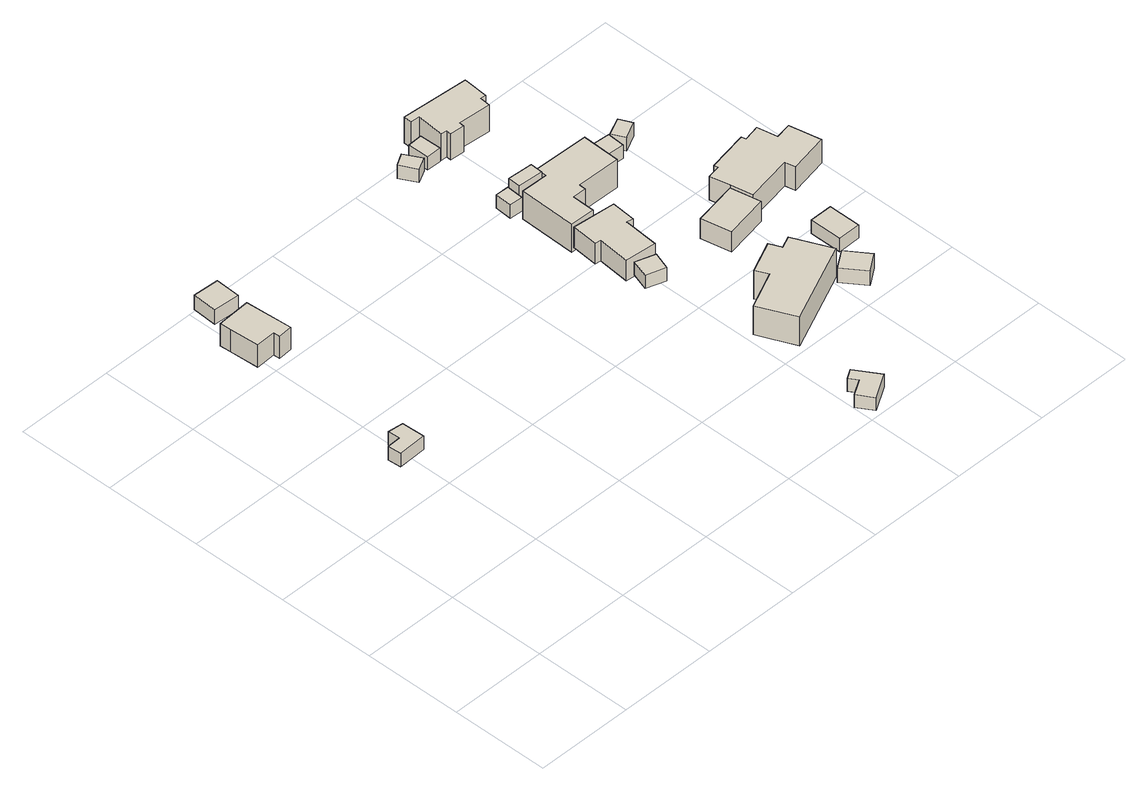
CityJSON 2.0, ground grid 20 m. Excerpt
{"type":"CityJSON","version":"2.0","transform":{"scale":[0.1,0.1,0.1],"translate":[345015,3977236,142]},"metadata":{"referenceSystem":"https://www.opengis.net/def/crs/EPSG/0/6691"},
"CityObjects":{
"building1":{"type":"Building","attributes":{"measuredHeight":3},"geometry":[{"type":"Solid","lod":"1","boundaries":[[[[0,1,2,3,4,5]],[[4,6,7,5]],[[3,8,6,4]],[[2,9,8,3]],[[1,10,9,2]],[[0,11,10,1]],[[5,7,11,0]],[[6,8,9,10,11,7]]]]}]},
"building2":{"type":"Building","attributes":{"measuredHeight":6.2},"geometry":[{"type":"Solid","lod":"1","boundaries":[[[[12,13,14,15,16,17,18,19]],[[18,20,21,19]],[[17,22,20,18]],[[16,23,22,17]],[[15,24,23,16]],[[14,25,24,15]],[[13,26,25,14]],[[12,27,26,13]],[[19,21,27,12]],[[20,22,23,24,25,26,27,21]]]]}]},
"building3":{"type":"Building","attributes":{"measuredHeight":3.3},"geometry":[{"type":"Solid","lod":"1","boundaries":[[[[28,29,30,31]],[[30,32,33,31]],[[29,34,32,30]],[[28,35,34,29]],[[31,33,35,28]],[[32,34,35,33]]]]}]},
"building4":{"type":"Building","attributes":{"measuredHeight":3},"geometry":[{"type":"Solid","lod":"1","boundaries":[[[[36,37,38,39]],[[38,40,41,39]],[[37,42,40,38]],[[36,43,42,37]],[[39,41,43,36]],[[40,42,43,41]]]]}]},
"building5":{"type":"Building","attributes":{"土砂災害警戒区域.現象区分":"1","土砂災害警戒区域.区域区分":"1","measuredHeight":3},"geometry":[{"type":"Solid","lod":"1","boundaries":[[[[44,45,46,47]],[[46,48,49,47]],[[45,50,48,46]],[[44,51,50,45]],[[47,49,51,44]],[[48,50,51,49]]]]}]},
"building6":{"type":"Building","attributes":{"土砂災害警戒区域.現象区分":"1","土砂災害警戒区域.区域区分":"2","measuredHeight":2.9},"geometry":[{"type":"Solid","lod":"1","boundaries":[[[[52,53,54,55,56,57]],[[56,58,59,57]],[[55,60,58,56]],[[54,61,60,55]],[[53,62,61,54]],[[52,63,62,53]],[[57,59,63,52]],[[58,60,61,62,63,59]]]]}]},
"building7":{"type":"Building","attributes":{"土砂災害警戒区域.現象区分":"1","土砂災害警戒区域.区域区分":"1","measuredHeight":3},"geometry":[{"type":"Solid","lod":"1","boundaries":[[[[64,65,66,67]],[[66,68,69,67]],[[65,70,68,66]],[[64,71,70,65]],[[67,69,71,64]],[[68,70,71,69]]]]}]},
"building8":{"type":"Building","attributes":{"土砂災害警戒区域.現象区分":"1","土砂災害警戒区域.区域区分":"1","measuredHeight":3},"geometry":[{"type":"Solid","lod":"1","boundaries":[[[[72,73,74,75]],[[74,76,77,75]],[[73,78,76,74]],[[72,79,78,73]],[[75,77,79,72]],[[76,78,79,77]]]]}]},
"building9":{"type":"Building","attributes":{"土砂災害警戒区域.現象区分":"1","土砂災害警戒区域.区域区分":"1","measuredHeight":5.9},"geometry":[{"type":"Solid","lod":"1","boundaries":[[[[80,81,82,83,84,85,86,87]],[[86,88,89,87]],[[85,90,88,86]],[[84,91,90,85]],[[83,92,91,84]],[[82,93,92,83]],[[81,94,93,82]],[[80,95,94,81]],[[87,89,95,80]],[[88,90,91,92,93,94,95,89]]]]}]},
"building10":{"type":"Building","attributes":{"土砂災害警戒区域.現象区分":"1","土砂災害警戒区域.区域区分":"1","measuredHeight":4.3},"geometry":[{"type":"Solid","lod":"1","boundaries":[[[[96,97,98,99]],[[98,100,101,99]],[[97,102,100,98]],[[96,103,102,97]],[[99,101,103,96]],[[100,102,103,101]]]]}]},
"building11":{"type":"Building","attributes":{"土砂災害警戒区域.現象区分":"1","土砂災害警戒区域.区域区分":"1","measuredHeight":7.3},"geometry":[{"type":"Solid","lod":"1","boundaries":[[[[104,105,106,107,108,109,110,111,112,113,114,115]],[[114,116,117,115]],[[113,118,116,114]],[[112,119,118,113]],[[111,120,119,112]],[[110,121,120,111]],[[109,122,121,110]],[[108,123,122,109]],[[107,124,123,108]],[[106,125,124,107]],[[105,126,125,106]],[[104,127,126,105]],[[115,117,127,104]],[[116,118,119,120,121,122,123,124,125,126,127,117]]]]}]},
"building12":{"type":"Building","attributes":{"土砂災害警戒区域.現象区分":"1","土砂災害警戒区域.区域区分":"1","measuredHeight":9},"geometry":[{"type":"Solid","lod":"1","boundaries":[[[[128,129,130,131,132,133,134,135,136,137]],[[136,138,139,137]],[[135,140,138,136]],[[134,141,140,135]],[[133,142,141,134]],[[132,143,142,133]],[[131,144,143,132]],[[130,145,144,131]],[[129,146,145,130]],[[128,147,146,129]],[[137,139,147,128]],[[138,140,141,142,143,144,145,146,147,139]]]]}]},
"building13":{"type":"Building","attributes":{"土砂災害警戒区域.現象区分":"1","土砂災害警戒区域.区域区分":"2","measuredHeight":9},"geometry":[{"type":"Solid","lod":"1","boundaries":[[[[148,149,150,151,152,153,154,155]],[[154,156,157,155]],[[153,158,156,154]],[[152,159,158,153]],[[151,160,159,152]],[[150,161,160,151]],[[149,162,161,150]],[[148,163,162,149]],[[155,157,163,148]],[[156,158,159,160,161,162,163,157]]]]}]},
"building14":{"type":"Building","attributes":{"土砂災害警戒区域.現象区分":"1","土砂災害警戒区域.区域区分":"1","measuredHeight":3},"geometry":[{"type":"Solid","lod":"1","boundaries":[[[[164,165,166,167]],[[166,168,169,167]],[[165,170,168,166]],[[164,171,170,165]],[[167,169,171,164]],[[168,170,171,169]]]]}]},
"building15":{"type":"Building","attributes":{"土砂災害警戒区域.現象区分":"1","土砂災害警戒区域.区域区分":"2","measuredHeight":5.5},"geometry":[{"type":"Solid","lod":"1","boundaries":[[[[172,173,174,175,176]],[[175,177,178,176]],[[174,179,177,175]],[[173,180,179,174]],[[172,181,180,173]],[[176,178,181,172]],[[177,179,180,181,178]]]]}]},
"building16":{"type":"Building","attributes":{"土砂災害警戒区域.現象区分":"1","土砂災害警戒区域.区域区分":"1","measuredHeight":3.3},"geometry":[{"type":"Solid","lod":"1","boundaries":[[[[182,183,184,185]],[[184,186,187,185]],[[183,188,186,184]],[[182,189,188,183]],[[185,187,189,182]],[[186,188,189,187]]]]}]},
"building17":{"type":"Building","attributes":{"土砂災害警戒区域.現象区分":"1","土砂災害警戒区域.区域区分":"1","measuredHeight":3},"geometry":[{"type":"Solid","lod":"1","boundaries":[[[[190,191,192,193]],[[192,194,195,193]],[[191,196,194,192]],[[190,197,196,191]],[[193,195,197,190]],[[194,196,197,195]]]]}]},
"building18":{"type":"Building","attributes":{"土砂災害警戒区域.現象区分":"1","土砂災害警戒区域.区域区分":"1","measuredHeight":3},"geometry":[{"type":"Solid","lod":"1","boundaries":[[[[198,199,200,201]],[[200,202,203,201]],[[199,204,202,200]],[[198,205,204,199]],[[201,203,205,198]],[[202,204,205,203]]]]}]},
"building19":{"type":"Building","attributes":{"measuredHeight":7.5},"geometry":[{"type":"Solid","lod":"1","boundaries":[[[[206,207,208,209,210,211,212,213,214,215,216,217,218]],[[217,219,220,218]],[[216,221,219,217]],[[215,222,221,216]],[[214,223,222,215]],[[213,224,223,214]],[[212,225,224,213]],[[211,226,225,212]],[[210,227,226,211]],[[209,228,227,210]],[[208,229,228,209]],[[207,230,229,208]],[[206,231,230,207]],[[218,220,231,206]],[[219,221,222,223,224,225,226,227,228,229,230,231,220]]]]}]}
},
"vertices":[
[87,399,181],[89,352,181],[31,350,181],[29,377,181],[57,378,181],[56,402,181],[57,378,211],[56,402,211],[29,377,211],[31,350,211],[89,352,211],[87,399,211],
[9,722,220],[8,744,220],[20,745,220],[76,748,220],[83,653,220],[54,651,220],[53,664,220],[13,662,220],[53,664,270],[13,662,270],[54,651,270],[83,653,270],[76,748,270],[20,745,270],[8,744,270],[9,722,270],
[78,818,241],[76,768,241],[23,771,241],[26,821,241],[23,771,274],[26,821,274],[76,768,274],[78,818,274],
[565,861,182],[584,827,182],[558,813,182],[540,847,182],[558,813,212],[540,847,212],[584,827,212],[565,861,212],
[728,429,122],[716,393,122],[677,406,122],[689,442,122],[677,406,152],[689,442,152],[716,393,152],[728,429,152],
[832,60,4],[821,77,4],[840,89,4],[871,40,4],[820,9,4],[800,41,4],[820,9,33],[800,41,33],[871,40,33],[840,89,33],[821,77,33],[832,60,33],
[620,869,181],[621,825,181],[591,825,181],[590,868,181],[591,825,211],[590,868,211],[621,825,211],[620,869,211],
[672,718,127],[670,683,127],[643,684,127],[645,719,127],[643,684,157],[645,719,157],[670,683,157],[672,718,157],
[679,451,110],[685,516,110],[673,517,110],[678,571,110],[765,563,110],[761,514,110],[748,516,110],[742,445,110],[748,516,156],[742,445,156],[761,514,156],[765,563,156],[678,571,156],[673,517,156],[685,516,156],[679,451,156],
[729,719,128],[728,693,128],[677,696,128],[678,722,128],[677,696,170],[678,722,170],[728,693,170],[729,719,170],
[750,891,179],[746,840,179],[735,841,179],[733,819,179],[667,824,179],[666,814,179],[637,816,179],[638,826,179],[626,827,179],[631,883,179],[613,884,179],[614,901,179],[613,884,238],[614,901,238],[631,883,238],[626,827,238],[638,826,238],[637,816,238],[666,814,238],[667,824,238],[733,819,238],[735,841,238],[746,840,238],[750,891,238],
[847,709,97],[845,631,97],[756,633,97],[756,620,97],[728,620,97],[727,574,97],[677,575,97],[680,691,97],[734,690,97],[735,712,97],[734,690,160],[735,712,160],[680,691,160],[677,575,160],[727,574,160],[728,620,160],[756,620,160],[756,633,160],[845,631,160],[847,709,160],
[882,315,13],[870,340,13],[934,369,13],[945,345,13],[969,356,13],[1004,279,13],[840,205,13],[806,280,13],[840,205,78],[806,280,78],[1004,279,78],[969,356,78],[945,345,78],[934,369,78],[870,340,78],[882,315,78],
[905,709,98],[903,673,98],[860,676,98],[863,712,98],[860,676,128],[863,712,128],[903,673,128],[905,709,128],
[1008,474,21],[1011,458,21],[922,441,21],[910,502,21],[999,519,21],[910,502,66],[999,519,66],[922,441,66],[1011,458,66],[1008,474,66],
[1040,301,3],[1072,256,3],[1036,231,3],[1004,276,3],[1036,231,36],[1004,276,36],[1072,256,36],[1040,301,36],
[943,725,98],[955,699,98],[920,682,98],[907,708,98],[920,682,128],[907,708,128],[955,699,128],[943,725,128],
[1109,393,1],[1109,328,1],[1063,327,1],[1063,393,1],[1063,327,31],[1063,393,31],[1109,328,31],[1109,393,31],
[1098,588,19],[1100,579,19],[1133,586,19],[1141,545,19],[1173,551,19],[1186,487,19],[1107,471,19],[1103,492,19],[1008,474,19],[999,519,19],[991,559,19],[1017,564,19],[1015,572,19],[1017,564,72],[1015,572,72],[991,559,72],[999,519,72],[1008,474,72],[1103,492,72],[1107,471,72],[1186,487,72],[1173,551,72],[1141,545,72],[1133,586,72],[1100,579,72],[1098,588,72]
]}
